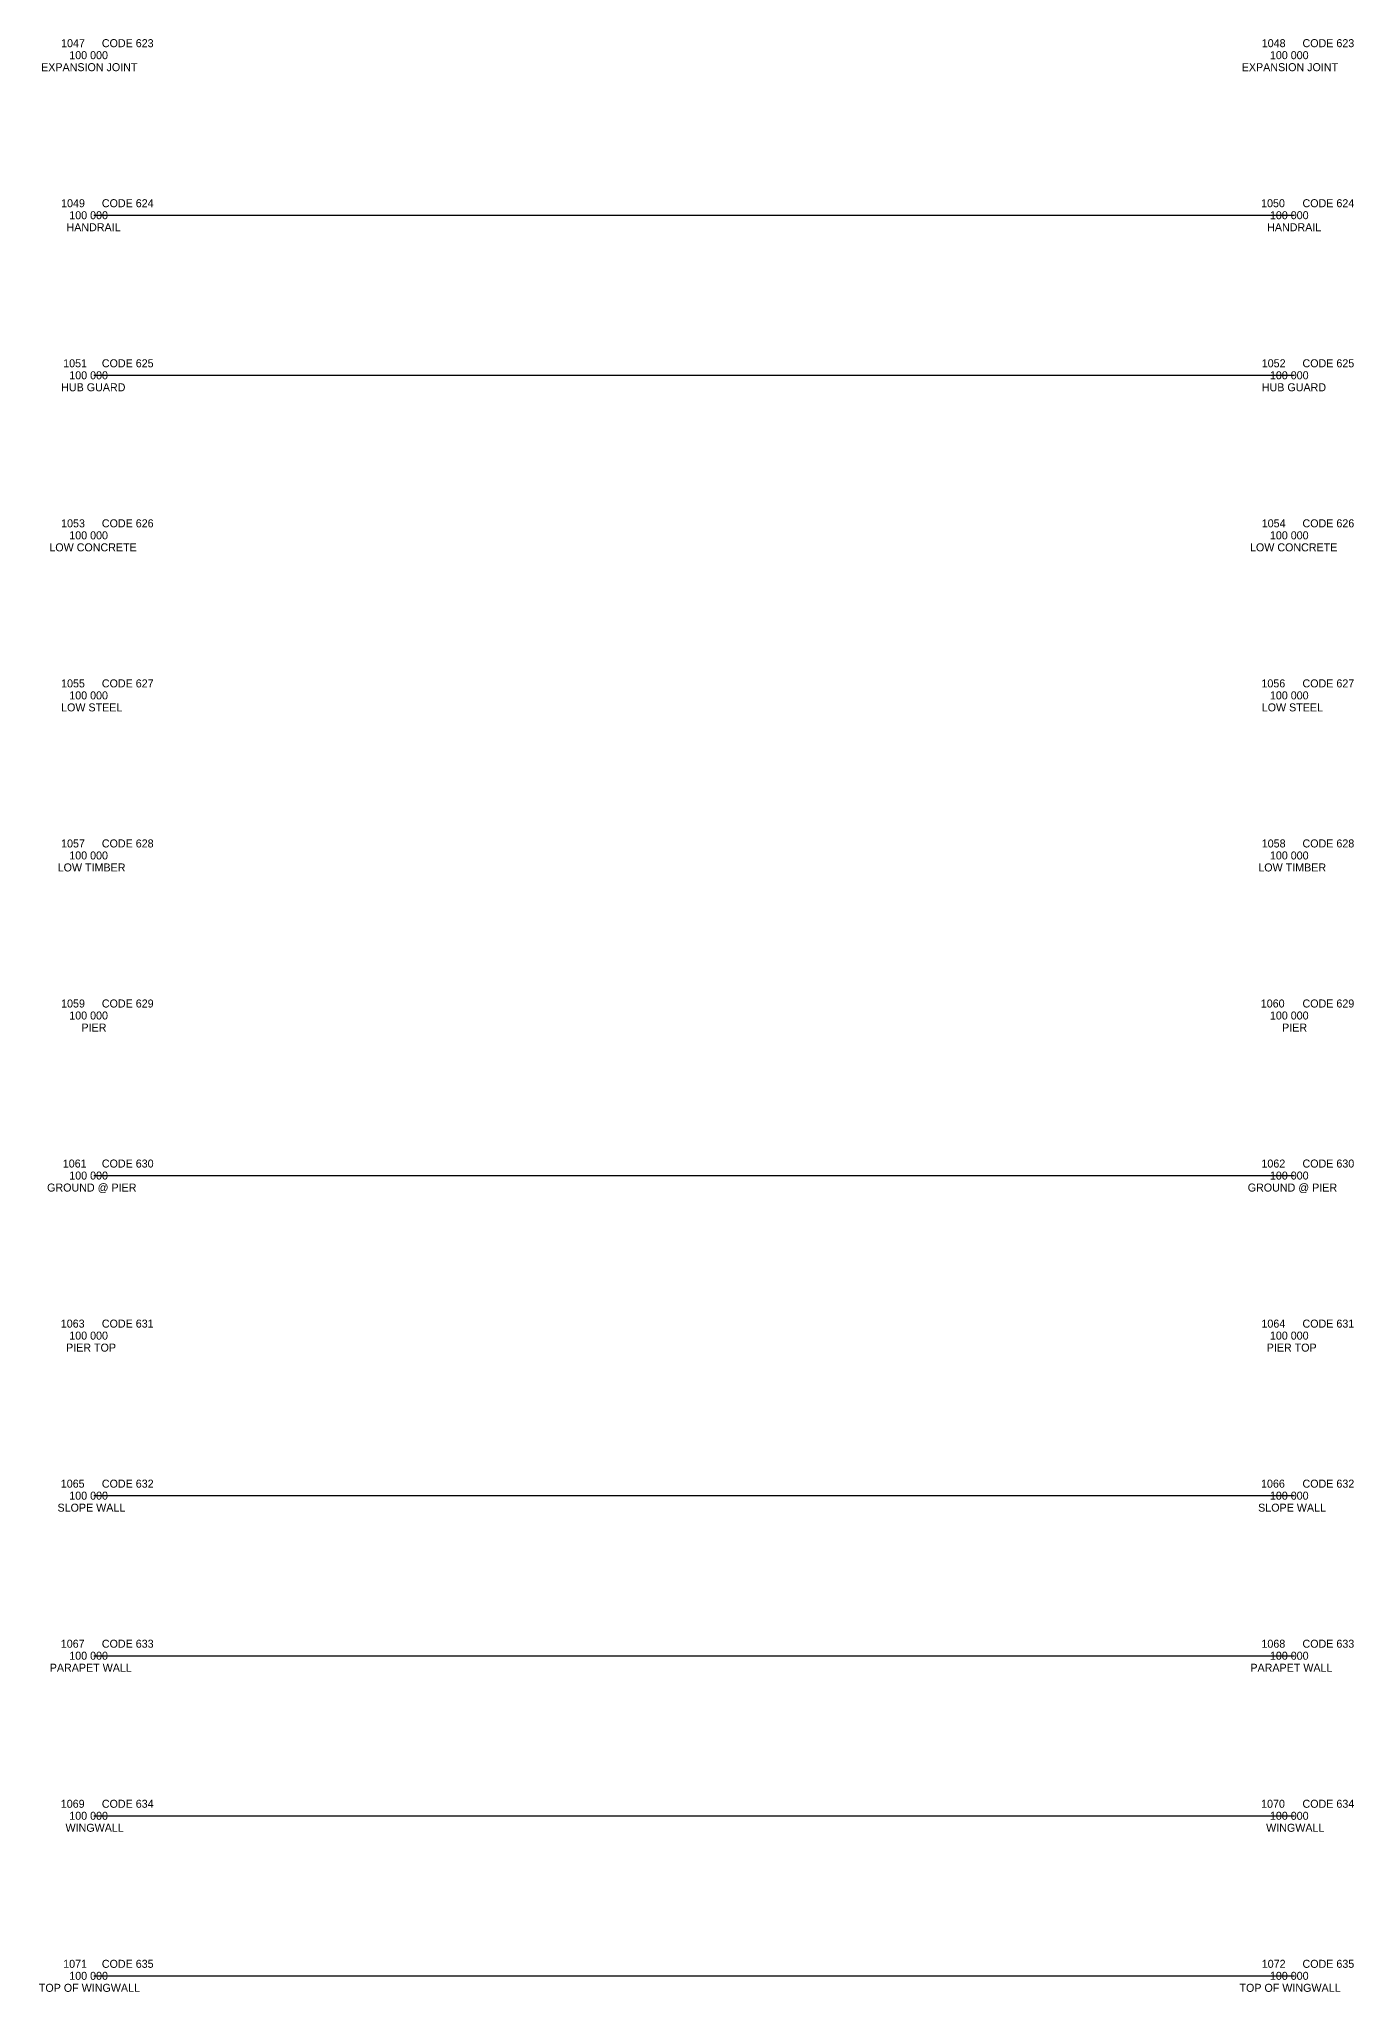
# Model space of a CAD drawing. Extents: x -12 to 6123, y -3 to 1005.
# Drawn here: x 3493.2 to 3657.4, y 498 to 742 of the extents above; entities that cross this region are included whole.
import ezdxf

# ---------------------------------------------------------------- set-up
doc = ezdxf.new("R2010")
doc.units = 0
for name, color, linetype in [('Topo_Bridge Piers', 7, 'Continuous'), ('Topo_Bridge Structures', 7, 'Continuous'), ('Topo_Field Comments', 7, 'Continuous'), ('Topo_Point Descriptions', 7, 'Continuous'), ('Topo_Point Elevations', 7, 'Continuous'), ('Topo_Point Numbers', 7, 'Continuous'), ('Topo_Retaining Wall', 7, 'Continuous')]:
    doc.layers.add(name, color=color, linetype=linetype)

msp = doc.modelspace()

# ---------------------------------------------------------------- linework, layer by layer
at = {"layer": 'Topo_Bridge Piers'}
for p, q in [((3500, 620), (3500, 620)), ((3650, 620), (3650, 620)), ((3500, 600), (3500, 600)), ((3500, 600), (3650, 600)), ((3650, 600), (3650, 600)), ((3500, 580), (3500, 580)), ((3650, 580), (3650, 580))]:
    msp.add_line(p, q, dxfattribs=at)
at = {"layer": 'Topo_Bridge Structures'}
for p, q in [((3500, 740), (3500, 740)), ((3650, 740), (3650, 740)), ((3500, 720), (3500, 720)), ((3500, 720), (3650, 720)), ((3650, 720), (3650, 720)), ((3500, 700), (3500, 700)), ((3500, 700), (3650, 700)), ((3650, 700), (3650, 700)), ((3500, 680), (3500, 680)), ((3650, 680), (3650, 680)), ((3500, 660), (3500, 660)), ((3650, 660), (3650, 660)), ((3500, 640), (3500, 640)), ((3650, 640), (3650, 640)), ((3500, 540), (3500, 540)), ((3500, 540), (3650, 540)), ((3650, 540), (3650, 540))]:
    msp.add_line(p, q, dxfattribs=at)
at = {"layer": 'Topo_Retaining Wall'}
for p, q in [((3500, 560), (3500, 560)), ((3500, 560), (3650, 560)), ((3650, 560), (3650, 560)), ((3500, 520), (3500, 520)), ((3500, 520), (3650, 520)), ((3650, 520), (3650, 520)), ((3500, 500), (3500, 500)), ((3500, 500), (3650, 500)), ((3650, 500), (3650, 500))]:
    msp.add_line(p, q, dxfattribs=at)

# ---------------------------------------------------------------- texts
at = {"layer": 'Topo_Field Comments'}
for s, p in [('CODE 623', (3501, 741)), ('CODE 623', (3651, 741)), ('CODE 624', (3501, 721)), ('CODE 624', (3651, 721)), ('CODE 625', (3501, 701)), ('CODE 625', (3651, 701)), ('CODE 626', (3501, 681)), ('CODE 626', (3651, 681)), ('CODE 627', (3501, 661)), ('CODE 627', (3651, 661)), ('CODE 628', (3501, 641)), ('CODE 628', (3651, 641)), ('CODE 629', (3501, 621)), ('CODE 629', (3651, 621)), ('CODE 630', (3501, 601)), ('CODE 630', (3651, 601)), ('CODE 631', (3501, 581)), ('CODE 631', (3651, 581)), ('CODE 632', (3501, 561)), ('CODE 632', (3651, 561)), ('CODE 633', (3501, 541)), ('CODE 633', (3651, 541)), ('CODE 634', (3501, 521)), ('CODE 634', (3651, 521)), ('CODE 635', (3501, 501)), ('CODE 635', (3651, 501))]:
    msp.add_text(s, height=1, dxfattribs=at).set_placement(p)
at = {"layer": 'Topo_Point Descriptions'}
for s, p in [('EXPANSION JOINT', (3493.41, 738)), ('EXPANSION JOINT', (3643.41, 738)), ('HANDRAIL', (3496.58, 718)), ('HANDRAIL', (3646.58, 718)), ('HUB GUARD', (3495.92, 698)), ('HUB GUARD', (3645.92, 698)), ('LOW CONCRETE', (3494.44, 678)), ('LOW CONCRETE', (3644.44, 678)), ('LOW STEEL', (3495.91, 658)), ('LOW STEEL', (3645.91, 658)), ('LOW TIMBER', (3495.48, 638)), ('LOW TIMBER', (3645.48, 638)), ('PIER', (3498.45, 618)), ('PIER', (3648.45, 618)), ('GROUND @ PIER', (3494.16, 598)), ('GROUND @ PIER', (3644.16, 598)), ('PIER TOP', (3496.53, 578)), ('PIER TOP', (3646.53, 578)), ('SLOPE WALL', (3495.46, 558)), ('SLOPE WALL', (3645.46, 558)), ('PARAPET WALL', (3494.49, 538)), ('PARAPET WALL', (3644.49, 538)), ('WINGWALL', (3496.46, 518)), ('WINGWALL', (3646.46, 518)), ('TOP OF WINGWALL', (3493.13, 498)), ('TOP OF WINGWALL', (3643.13, 498))]:
    msp.add_text(s, height=1, dxfattribs=at).set_placement(p)
at = {"layer": 'Topo_Point Elevations'}
for p in [(3496.93, 739.5), (3646.93, 739.5), (3496.93, 719.5), (3646.93, 719.5), (3496.93, 699.5), (3646.93, 699.5), (3496.93, 679.5), (3646.93, 679.5), (3496.93, 659.5), (3646.93, 659.5), (3496.93, 639.5), (3646.93, 639.5), (3496.93, 619.5), (3646.93, 619.5), (3496.93, 599.5), (3646.93, 599.5), (3496.93, 579.5), (3646.93, 579.5), (3496.93, 559.5), (3646.93, 559.5), (3496.93, 539.5), (3646.93, 539.5), (3496.93, 519.5), (3646.93, 519.5), (3496.93, 499.5), (3646.93, 499.5)]:
    msp.add_text('100 000', height=1, dxfattribs=at).set_placement(p)
at = {"layer": 'Topo_Point Numbers'}
for s, p in [('1047', (3495.91, 741)), ('1048', (3645.91, 741)), ('1049', (3495.91, 721)), ('1050', (3645.83, 721)), ('1051', (3496.17, 701)), ('1052', (3645.91, 701)), ('1053', (3495.91, 681)), ('1054', (3645.91, 681)), ('1055', (3495.91, 661)), ('1056', (3645.87, 661)), ('1057', (3495.91, 641)), ('1058', (3645.91, 641)), ('1059', (3495.91, 621)), ('1060', (3645.79, 621)), ('1061', (3496.12, 601)), ('1062', (3645.87, 601)), ('1063', (3495.87, 581)), ('1064', (3645.87, 581)), ('1065', (3495.87, 561)), ('1066', (3645.82, 561)), ('1067', (3495.87, 541)), ('1068', (3645.87, 541)), ('1069', (3495.87, 521)), ('1070', (3645.83, 521)), ('1071', (3496.17, 501)), ('1072', (3645.91, 501))]:
    msp.add_text(s, height=1, dxfattribs=at).set_placement(p)

doc.saveas('drawing.dxf')
